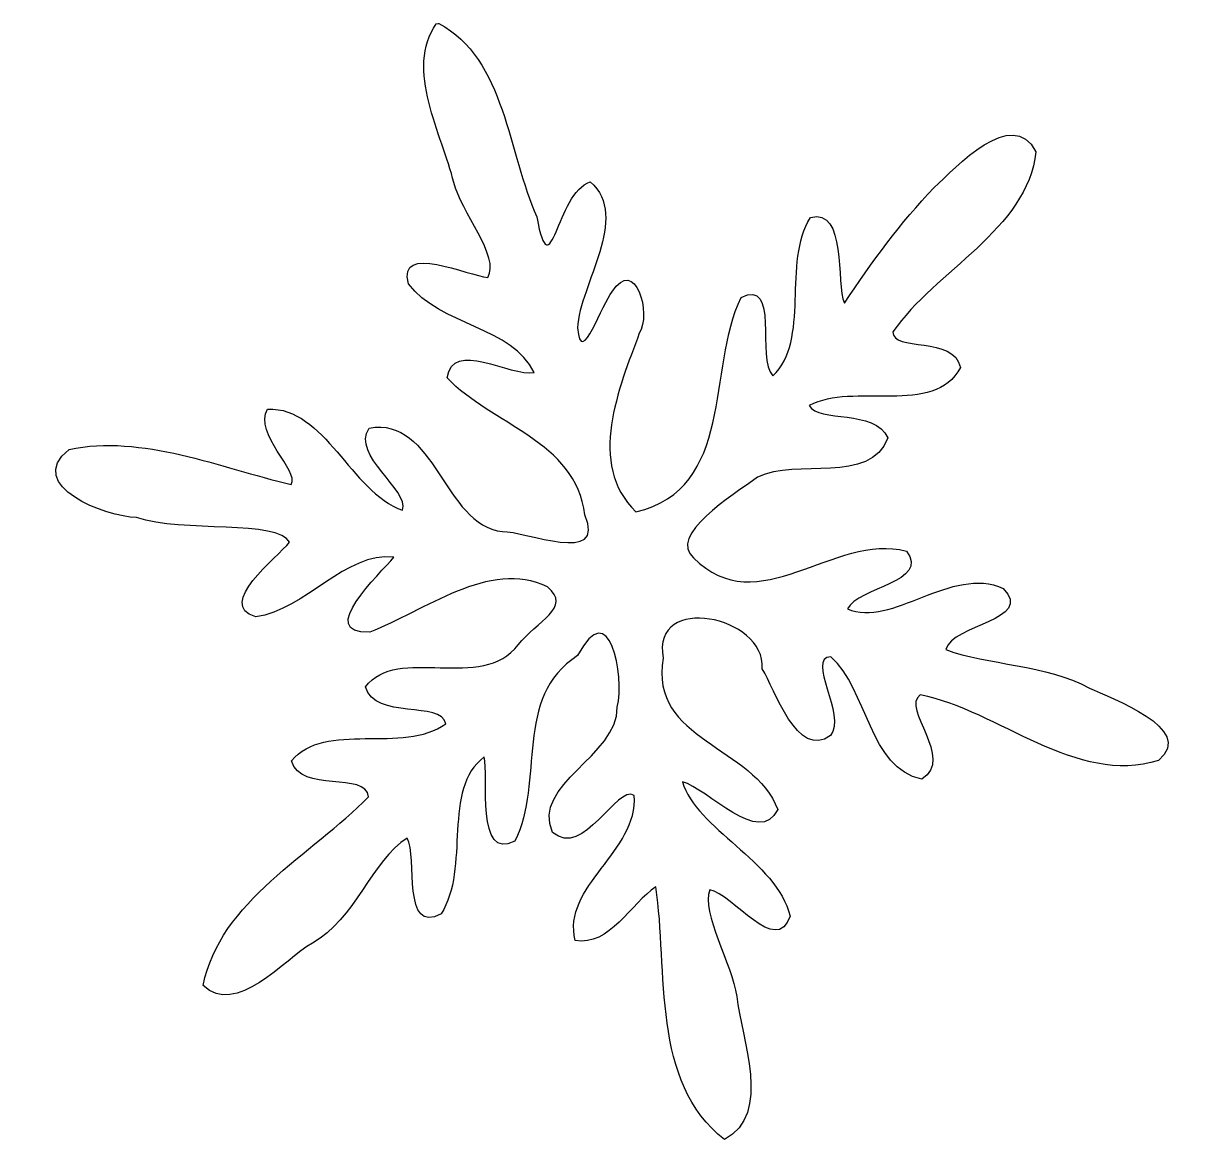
# Model space of a CAD drawing. Header units: centimetres. Extents: x -6.7 to 5.8, y -2.9 to 9.
import ezdxf

# ---------------------------------------------------------------- set-up
doc = ezdxf.new("R2010")
doc.units = ezdxf.units.CM
doc.header["$MEASUREMENT"] = 0
doc.layers.add('Layer 1', color=7, linetype='Continuous')

msp = doc.modelspace()

# ---------------------------------------------------------------- linework, layer by layer
at = {"layer": 'Layer 1', "color": 253}
msp.add_open_spline([(-2.32301, 8.99062), (-2.65751, 8.51522), (-2.26, 7.80174), (-2.13358, 7.29487), (-2.13358, 7.29487), (-2.0636, 6.99095), (-1.63245, 6.49804), (-1.77119, 6.2823), (-1.77119, 6.2823), (-1.97408, 6.29302), (-2.74062, 6.66033), (-2.6195, 6.21316), (-2.6195, 6.21316), (-2.28452, 5.76751), (-1.49856, 5.7505), (-1.27703, 5.26566), (-1.27703, 5.26566), (-1.5286, 5.21806), (-2.15371, 5.62439), (-2.20358, 5.20873), (-2.20358, 5.20873), (-1.73285, 4.70466), (-0.83347, 4.54125), (-0.73345, 3.74477), (-0.73345, 3.74477), (-0.49833, 3.19559), (-1.3764, 3.57925), (-1.61471, 3.56584), (-1.61471, 3.56584), (-2.2441, 3.63678), (-2.33319, 4.80354), (-3.03954, 4.67194), (-3.03954, 4.67194), (-3.23094, 4.3767), (-2.60627, 4.01568), (-2.68127, 3.79357), (-2.68127, 3.79357), (-3.24127, 3.99521), (-3.50736, 4.89621), (-4.12258, 4.87527), (-4.12258, 4.87527), (-4.27325, 4.60541), (-3.77974, 4.21602), (-3.87138, 4.07009), (-3.87138, 4.07009), (-4.63406, 4.24754), (-5.46336, 4.6094), (-6.24336, 4.44422), (-6.24336, 4.44422), (-6.73059, 4.05251), (-5.84407, 3.72311), (-5.52271, 3.7163), (-5.52271, 3.7163), (-5.03389, 3.54987), (-4.0036, 3.69377), (-3.88906, 3.45215), (-3.88906, 3.45215), (-4.01596, 3.29197), (-4.68343, 2.78519), (-4.25024, 2.65493), (-4.25024, 2.65493), (-3.72118, 2.73041), (-3.28427, 3.35477), (-2.77599, 3.29338), (-2.77599, 3.29338), (-2.91495, 3.11796), (-3.61972, 2.47054), (-3.0313, 2.49227), (-3.0313, 2.49227), (-2.45226, 2.71197), (-1.75723, 3.27515), (-1.1329, 2.97619), (-1.1329, 2.97619), (-0.86285, 2.75248), (-1.2539, 2.60745), (-1.44587, 2.35807), (-1.44587, 2.35807), (-1.8281, 1.84498), (-2.73921, 2.36548), (-3.0766, 1.90669), (-3.0766, 1.90669), (-2.97595, 1.548), (-2.26316, 1.7636), (-2.22005, 1.51223), (-2.22005, 1.51223), (-2.67598, 1.18342), (-3.5096, 1.55089), (-3.86726, 1.11778), (-3.86726, 1.11778), (-3.76855, 0.76282), (-3.0739, 1.00975), (-3.04366, 0.73145), (-3.04366, 0.73145), (-3.64787, 0.11951), (-4.63733, -0.38564), (-4.81029, -1.28149), (-4.81029, -1.28149), (-4.46581, -1.6237), (-3.94357, -1.00459), (-3.64489, -0.8301), (-3.64489, -0.8301), (-3.18965, -0.57631), (-3.01187, 0.05344), (-2.63186, 0.29227), (-2.63186, 0.29227), (-2.52068, 0.09212), (-2.68924, -0.75134), (-2.26947, -0.51698), (-2.26947, -0.51698), (-1.95476, -0.02693), (-2.26841, 0.81923), (-1.80825, 1.15844), (-1.80825, 1.15844), (-1.75972, 0.96349), (-1.90232, 0.0361), (-1.48293, 0.25974), (-1.48293, 0.25974), (-1.16168, 0.89294), (-1.50725, 1.793), (-0.81161, 2.24103), (-0.81161, 2.24103), (-0.46659, 2.90174), (-0.30931, 2.02325), (-0.38754, 1.69116), (-0.38754, 1.69116), (-0.38356, 1.16382), (-1.30589, 0.8695), (-1.07936, 0.35326), (-1.07936, 0.35326), (-0.74708, 0.06357), (-0.3957, 0.86731), (-0.20634, 0.74772), (-0.20634, 0.74772), (-0.15967, 0.15605), (-0.98534, -0.22994), (-0.8364, -0.80163), (-0.8364, -0.80163), (-0.47289, -0.87008), (-0.23744, -0.40133), (0.02426, -0.22825), (0.02426, -0.22825), (0.15666, -1.11846), (-0.03048, -2.32132), (0.75727, -2.92844), (0.75727, -2.92844), (1.27165, -2.66008), (0.93636, -1.84637), (0.88905, -1.39942), (0.88905, -1.39942), (0.8402, -1.05595), (0.5015, -0.50177), (0.60079, -0.26078), (0.60079, -0.26078), (0.84377, -0.30483), (1.31513, -0.98224), (1.45734, -0.54138), (1.45734, -0.54138), (1.31064, 0.05302), (0.45433, 0.38799), (0.30841, 0.89412), (0.30841, 0.89412), (0.57503, 0.82233), (1.13442, 0.18851), (1.32556, 0.59726), (1.32556, 0.59726), (1.07296, 1.27901), (-0.05164, 1.32808), (0.10251, 2.21574), (0.10251, 2.21574), (-0.02729, 2.91522), (1.19974, 2.66514), (1.16084, 2.10188), (1.16084, 2.10188), (1.29306, 1.88315), (1.53714, 1.12512), (1.88973, 1.38617), (1.88973, 1.38617), (2.06479, 1.60066), (1.62064, 2.22071), (1.89385, 2.22795), (1.89385, 2.22795), (2.28537, 1.8852), (2.30324, 1.03247), (2.8657, 0.92258), (2.8657, 0.92258), (3.22054, 1.13827), (2.63452, 1.68379), (2.84923, 1.82129), (2.84923, 1.82129), (3.68691, 1.65795), (4.51143, 0.84335), (5.39416, 1.12184), (5.39416, 1.12184), (5.79955, 1.46912), (4.88217, 1.78211), (4.65704, 1.89449), (4.65704, 1.89449), (4.19032, 2.1464), (3.57064, 2.14131), (3.12102, 2.30521), (3.12102, 2.30521), (3.19339, 2.57898), (4.06973, 2.61211), (3.7346, 2.95992), (3.7346, 2.95992), (3.18444, 3.20996), (2.54098, 2.53339), (2.07092, 2.74033), (2.07092, 2.74033), (2.1831, 2.97181), (2.95507, 3.02466), (2.70098, 3.35845), (2.70098, 3.35845), (1.92957, 3.56058), (1.11154, 2.58716), (0.4271, 3.2869), (0.4271, 3.2869), (0.14802, 3.52354), (0.83681, 3.94986), (1.11142, 4.14736), (1.11142, 4.14736), (1.52207, 4.35218), (2.31149, 4.06005), (2.50331, 4.56621), (2.50331, 4.56621), (2.3595, 4.87918), (1.76309, 4.72857), (1.66324, 4.91187), (1.66324, 4.91187), (2.125, 5.16686), (2.9979, 4.78831), (3.2775, 5.31852), (3.2775, 5.31852), (3.2114, 5.66173), (2.54706, 5.48437), (2.55685, 5.70078), (2.55685, 5.70078), (3.00942, 6.35633), (3.98896, 6.7895), (4.08463, 7.62426), (4.08463, 7.62426), (3.83018, 8.11847), (3.22841, 7.4533), (2.99748, 7.242), (2.99748, 7.242), (2.63785, 6.86766), (2.33055, 6.44364), (2.03798, 6.00577), (2.03798, 6.00577), (1.94728, 6.2157), (2.06336, 7.03004), (1.67559, 6.92074), (1.67559, 6.92074), (1.37183, 6.44495), (1.68064, 5.60552), (1.27203, 5.22906), (1.27203, 5.22906), (1.0953, 5.41535), (1.34882, 6.27748), (0.93435, 6.06677), (0.93435, 6.06677), (0.56933, 5.30768), (0.86925, 4.02224), (-0.18987, 3.7773), (-0.18987, 3.7773), (-0.71682, 4.28965), (-0.36743, 5.10416), (-0.15281, 5.68451), (-0.15281, 5.68451), (-0.01965, 5.88491), (-0.19174, 6.52089), (-0.44519, 6.1237), (-0.44519, 6.1237), (-0.53857, 6.02636), (-0.78073, 5.29342), (-0.81169, 5.74144), (-0.81169, 5.74144), (-0.7917, 6.20901), (-0.24468, 6.92283), (-0.6758, 7.303), (-0.6758, 7.303), (-1.04173, 7.18531), (-1.09406, 6.12185), (-1.24837, 6.92812), (-1.24837, 6.92812), (-1.54819, 7.59478), (-1.58612, 8.62273), (-2.29418, 8.99468), (-2.29418, 8.99468), (-2.29418, 8.99468), (-2.30242, 8.99468), (-2.30242, 8.99468), (-2.30242, 8.99468), (-2.30242, 8.99468), (-2.32301, 8.99062), (-2.32301, 8.99062)], degree=3, knots=[0, 0, 0, 0, 0.01333333, 0.01333333, 0.01333333, 0.01333333, 0.02666667, 0.02666667, 0.02666667, 0.02666667, 0.04, 0.04, 0.04, 0.04, 0.05333333, 0.05333333, 0.05333333, 0.05333333, 0.06666667, 0.06666667, 0.06666667, 0.06666667, 0.08, 0.08, 0.08, 0.08, 0.09333333, 0.09333333, 0.09333333, 0.09333333, 0.10666667, 0.10666667, 0.10666667, 0.10666667, 0.12, 0.12, 0.12, 0.12, 0.13333333, 0.13333333, 0.13333333, 0.13333333, 0.14666667, 0.14666667, 0.14666667, 0.14666667, 0.16, 0.16, 0.16, 0.16, 0.17333333, 0.17333333, 0.17333333, 0.17333333, 0.18666667, 0.18666667, 0.18666667, 0.18666667, 0.2, 0.2, 0.2, 0.2, 0.21333333, 0.21333333, 0.21333333, 0.21333333, 0.22666667, 0.22666667, 0.22666667, 0.22666667, 0.24, 0.24, 0.24, 0.24, 0.25333333, 0.25333333, 0.25333333, 0.25333333, 0.26666667, 0.26666667, 0.26666667, 0.26666667, 0.28, 0.28, 0.28, 0.28, 0.29333333, 0.29333333, 0.29333333, 0.29333333, 0.30666667, 0.30666667, 0.30666667, 0.30666667, 0.32, 0.32, 0.32, 0.32, 0.33333333, 0.33333333, 0.33333333, 0.33333333, 0.34666667, 0.34666667, 0.34666667, 0.34666667, 0.36, 0.36, 0.36, 0.36, 0.37333333, 0.37333333, 0.37333333, 0.37333333, 0.38666667, 0.38666667, 0.38666667, 0.38666667, 0.4, 0.4, 0.4, 0.4, 0.41333333, 0.41333333, 0.41333333, 0.41333333, 0.42666667, 0.42666667, 0.42666667, 0.42666667, 0.44, 0.44, 0.44, 0.44, 0.45333333, 0.45333333, 0.45333333, 0.45333333, 0.46666667, 0.46666667, 0.46666667, 0.46666667, 0.48, 0.48, 0.48, 0.48, 0.49333333, 0.49333333, 0.49333333, 0.49333333, 0.50666667, 0.50666667, 0.50666667, 0.50666667, 0.52, 0.52, 0.52, 0.52, 0.53333333, 0.53333333, 0.53333333, 0.53333333, 0.54666667, 0.54666667, 0.54666667, 0.54666667, 0.56, 0.56, 0.56, 0.56, 0.57333333, 0.57333333, 0.57333333, 0.57333333, 0.58666667, 0.58666667, 0.58666667, 0.58666667, 0.6, 0.6, 0.6, 0.6, 0.61333333, 0.61333333, 0.61333333, 0.61333333, 0.62666667, 0.62666667, 0.62666667, 0.62666667, 0.64, 0.64, 0.64, 0.64, 0.65333333, 0.65333333, 0.65333333, 0.65333333, 0.66666667, 0.66666667, 0.66666667, 0.66666667, 0.68, 0.68, 0.68, 0.68, 0.69333333, 0.69333333, 0.69333333, 0.69333333, 0.70666667, 0.70666667, 0.70666667, 0.70666667, 0.72, 0.72, 0.72, 0.72, 0.73333333, 0.73333333, 0.73333333, 0.73333333, 0.74666667, 0.74666667, 0.74666667, 0.74666667, 0.76, 0.76, 0.76, 0.76, 0.77333333, 0.77333333, 0.77333333, 0.77333333, 0.78666667, 0.78666667, 0.78666667, 0.78666667, 0.8, 0.8, 0.8, 0.8, 0.81333333, 0.81333333, 0.81333333, 0.81333333, 0.82666667, 0.82666667, 0.82666667, 0.82666667, 0.84, 0.84, 0.84, 0.84, 0.85333333, 0.85333333, 0.85333333, 0.85333333, 0.86666667, 0.86666667, 0.86666667, 0.86666667, 0.88, 0.88, 0.88, 0.88, 0.89333333, 0.89333333, 0.89333333, 0.89333333, 0.90666667, 0.90666667, 0.90666667, 0.90666667, 0.92, 0.92, 0.92, 0.92, 0.93333333, 0.93333333, 0.93333333, 0.93333333, 0.94666667, 0.94666667, 0.94666667, 0.94666667, 0.96, 0.96, 0.96, 0.96, 0.97333333, 0.97333333, 0.97333333, 0.97333333, 1, 1, 1, 1], dxfattribs=at)

doc.saveas('drawing.dxf')
